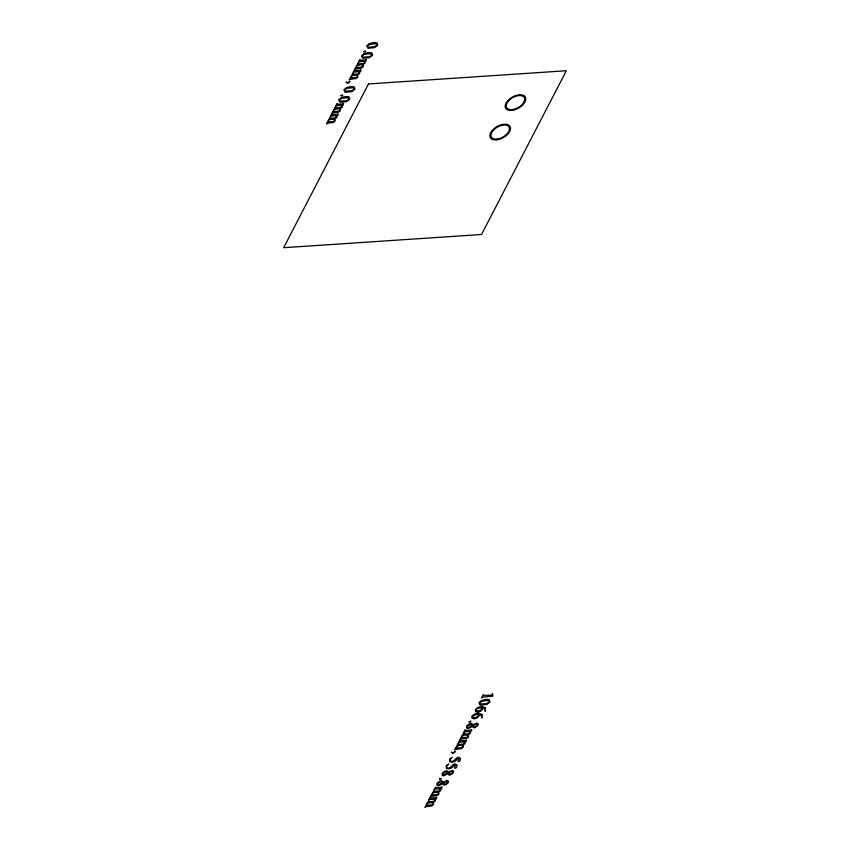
<?xml version="1.0" encoding="UTF-8"?>
<svg xmlns="http://www.w3.org/2000/svg" width="850" height="850" viewBox="0 0 850 850"><rect width="100%" height="100%" fill="white"/><g stroke="black" fill="none" stroke-linecap="round" stroke-linejoin="round"><path stroke-width="1.27" d="M340.999 95.572L342.252 95.997L342.794 94.945L340.999 95.572M363.779 51.574L365.033 51.999L365.574 50.947L363.779 51.574M439.461 779.025L440.714 779.45L441.256 778.398L439.461 779.025M469.147 721.724L470.401 722.139L470.932 721.097L469.147 721.724M349.711 81.579L347.682 83.332L345.993 82.004L347.544 82.843L349.711 81.579M455.079 751.719L453.039 753.472L451.35 752.144L452.901 752.983L455.079 751.719M492.575 693.781L491.459 695.173L483.395 695.481C484.553 691.613 479.878 701.091 482.46 697.128L492.915 696.171L492.575 693.781M447.865 781.671L446.696 783.817L445.23 784.274L443.541 783.19L445.358 781.904L447.865 781.671M453.039 771.683L451.86 773.829L450.394 774.297L448.715 773.202L450.521 771.917L453.039 771.683M477.551 724.359L476.372 726.506L474.906 726.973L473.227 725.879L475.033 724.593L477.551 724.359M330.023 117.502L329.97 118.267L335.123 117.959L336.504 116.238L336.175 115.6L330.958 116.121C328.791 119.191 332.371 111.902 331.723 114.591L337.386 114.336C338.449 111.956 338.661 116.567 336.738 115.515L336.919 117.502L334.826 119.011L335.102 121.019L333.349 122.485L327.282 123.282C325.082 126.342 328.631 118.968 328.058 121.826L333.413 121.507L334.539 120.53L334.316 119.159L330.289 119.425L328.27 120.498L330.023 117.502M335.378 107.153L335.336 107.907L340.489 107.61L341.87 105.878L341.53 105.251L336.324 105.761C334.156 108.843 337.726 101.543 337.089 104.242L342.752 103.987C343.814 101.607 344.027 106.207 342.104 105.166L342.274 107.153L340.191 108.651L340.457 110.659L338.704 112.126L332.647 112.922C330.438 115.983 333.997 108.619 333.423 111.478L338.767 111.159L339.904 110.171L339.681 108.811L335.654 109.076L333.636 110.149L335.378 107.153M352.803 73.504L352.761 74.269L357.914 73.961L359.295 72.239L358.955 71.602L353.749 72.123C351.581 75.193 355.151 67.904 354.514 70.593L360.177 70.338C361.218 67.936 361.505 72.622 359.529 71.517L359.699 73.504L357.616 75.012L357.882 77.021L356.129 78.487L350.072 79.284C347.862 82.344 351.422 74.97 350.848 77.828L356.192 77.509L357.329 76.532L357.106 75.161L353.079 75.427L351.061 76.5L352.803 73.504M358.169 63.155L358.126 63.909L363.279 63.612L364.661 61.88L364.321 61.253L359.114 61.763C356.936 64.844 360.517 57.545 359.869 60.244L365.532 59.989C366.605 57.609 366.817 62.209 364.894 61.168L365.064 63.155L362.971 64.653L363.248 66.661L361.494 68.127L355.428 68.924C353.228 71.984 356.788 64.621 356.203 67.479L361.558 67.161L362.684 66.172L362.461 64.812L358.445 65.078L356.416 66.151L358.169 63.155M428.485 800.955L428.442 801.72L433.596 801.412L434.977 799.691L434.637 799.053L429.431 799.574C427.252 802.644 430.833 795.356 430.185 798.044L435.859 797.789C436.921 795.409 437.134 800.02 435.211 798.968L435.381 800.955L433.298 802.464L433.564 804.472L431.811 805.938L425.744 806.735C423.544 809.795 427.104 802.421 426.53 805.279L431.874 804.961L433.011 803.983L432.777 802.612L428.761 802.878L426.732 803.951L428.485 800.955M433.851 790.606L433.797 791.361L438.951 791.063L440.342 789.331L440.002 788.704L434.786 789.214C432.618 792.296 436.199 784.996 435.551 787.695L441.214 787.44C442.255 785.028 442.553 789.724 440.566 788.619L440.746 790.606L438.653 792.104L438.929 794.112L437.176 795.579L431.109 796.376C428.91 799.436 432.469 792.072 431.885 794.931L437.24 794.612L438.366 793.624L438.143 792.264L434.127 792.529L432.098 793.602L433.851 790.606M458.161 743.644L458.118 744.409L463.271 744.101L464.652 742.379L464.323 741.753L459.106 742.263C456.939 745.344 460.519 738.044 459.871 740.732L465.534 740.488C466.576 738.076 466.862 742.773 464.886 741.657L465.067 743.654L462.974 745.153L463.25 747.161L461.497 748.627L455.43 749.424C453.231 752.484 456.779 745.121 456.206 747.968L461.561 747.66L462.687 746.672L462.464 745.301L458.437 745.577L456.418 746.64L458.161 743.644M463.526 733.295L463.484 734.06L468.637 733.752L470.018 732.031L469.678 731.393L464.472 731.914C462.304 734.984 465.874 727.696 465.237 730.384L470.9 730.129C471.941 727.727 472.228 732.413 470.252 731.308L470.422 733.295L468.339 734.804L468.605 736.812L466.852 738.278L460.785 739.075C458.586 742.124 462.145 734.761 461.571 737.619L466.916 737.301L468.053 736.323L467.819 734.952L463.803 735.218L461.773 736.291L463.526 733.295M482.056 714.531L481.822 718.08L481.461 715.764L479.049 714.51L478.848 716.21L477.084 718.006L474.247 718.866L472.058 718.282L471.931 716.369L474.3 714.202L478.242 713.033L482.056 714.531M485.499 707.88L485.276 711.418L484.904 709.112L482.502 707.859L482.29 709.559L480.526 711.344L477.7 712.215L475.501 711.62L475.373 709.718L477.753 707.551L481.684 706.382L485.499 707.88M446.409 765.648L446.229 768.156L448.598 768.984L451.817 767.858L454.718 764.851L455.802 765.308C452.243 769.239 457.183 769.484 457.119 765.128C453.071 761.228 452.264 767.964 448.386 768.081L446.717 767.656L446.59 766.403L448.641 764.012L446.409 765.648M449.852 758.986L449.671 761.504L452.041 762.333L455.26 761.207L458.161 758.189L459.255 758.657C455.696 762.588 460.626 762.822 460.562 758.476C456.535 754.598 455.685 761.313 451.828 761.43L450.16 760.994L450.043 759.741L452.083 757.361L449.852 758.986M437.58 783.498L437.506 784.603L438.558 784.901L442.627 782.627L440.778 781.724L437.58 783.498M442.754 773.521L442.669 774.616L443.732 774.913L447.791 772.639L445.942 771.736L442.754 773.521M467.266 726.197L467.181 727.292L468.244 727.589L472.303 725.316L470.454 724.412L467.266 726.197M437.176 783.466L436.974 785.304L438.504 785.878L443.031 783.594L443.381 784.699L444.699 785.219L448.152 782.786L448.386 780.991L446.994 780.396L443.147 782.244L442.584 781.129L441.097 780.714L438.834 781.607L437.176 783.466M442.351 773.479L442.138 775.317L443.679 775.901L448.194 773.606L448.545 774.722L449.873 775.242L453.326 772.809L453.56 771.003L452.168 770.408L448.322 772.268L447.748 771.141L446.261 770.737L443.998 771.619L442.351 773.479M466.862 726.155L466.65 727.993L468.191 728.577L472.706 726.282L473.057 727.398L474.385 727.919L477.828 725.486L478.072 723.679L476.68 723.084L472.834 724.933L472.26 723.817L470.772 723.414L468.509 724.296L466.862 726.155M368.464 83.948L283.656 247.701L481.536 234.494L566.344 70.741L368.464 83.948M369.283 43.658L366.786 45.857L368.018 48.312L374.616 47.632L377.708 45.178L376.996 42.861L373.809 42.5L369.283 43.658M364.108 53.635L361.611 55.834L362.854 58.299L369.442 57.609L372.544 55.165L371.822 52.838L368.645 52.487L364.108 53.635M346.492 87.656L343.995 89.856L345.238 92.31L351.826 91.63L354.918 89.176L354.206 86.859L351.029 86.498L346.492 87.656M341.328 97.633L338.831 99.832L340.064 102.297L346.662 101.607L349.754 99.163L349.042 96.836L345.854 96.475L341.328 97.633M481.536 700.485L479.039 702.684L480.271 705.149L486.869 704.459L489.961 702.015L489.249 699.688L486.062 699.338L481.536 700.485M477.774 708.263L475.809 709.771L476.021 710.844L479.708 710.674L481.854 709.028L481.822 707.742L477.774 708.263M474.332 714.914L472.366 716.423L472.579 717.496L476.255 717.326L478.412 715.689L478.38 714.393L474.332 714.914M369.984 44.211L367.179 45.9L367.763 47.133L374.404 46.824L377.304 45.178L375.902 43.807L369.984 44.211M364.82 54.198L362.015 55.888L362.599 57.12L369.229 56.812L372.13 55.165L370.738 53.794L364.82 54.198M347.204 88.209L344.399 89.898L344.983 91.131L351.613 90.823L354.514 89.176L353.111 87.805L347.204 88.209M342.029 98.196L339.224 99.886L339.809 101.108L346.439 100.81L349.35 99.163L347.947 97.793L342.029 98.196M482.237 701.048L479.432 702.737L480.016 703.97L486.657 703.662L489.558 702.015L488.155 700.644L482.237 701.048M511.339 110.457A11.337 6.354 -29.8 0 0 525.736 98.154A11.337 6.354 -29.8 0 0 509.32 99.174A11.337 6.354 -29.8 0 0 511.339 110.457M497.197 139.814A11.337 6.354 -29.8 0 0 510.255 126.905A11.337 6.354 -29.8 0 0 493.127 129.498A11.337 6.354 -29.8 0 0 497.197 139.814M511.774 109.629A10.147 5.684 -29.8 0 0 524.652 98.621A10.147 5.684 -29.8 0 0 509.968 99.535A10.147 5.684 -29.8 0 0 511.774 109.629M497.516 138.996A10.147 5.684 -29.8 0 0 509.203 127.447A10.147 5.684 -29.8 0 0 493.871 129.763A10.147 5.684 -29.8 0 0 497.516 138.996"/></g></svg>
